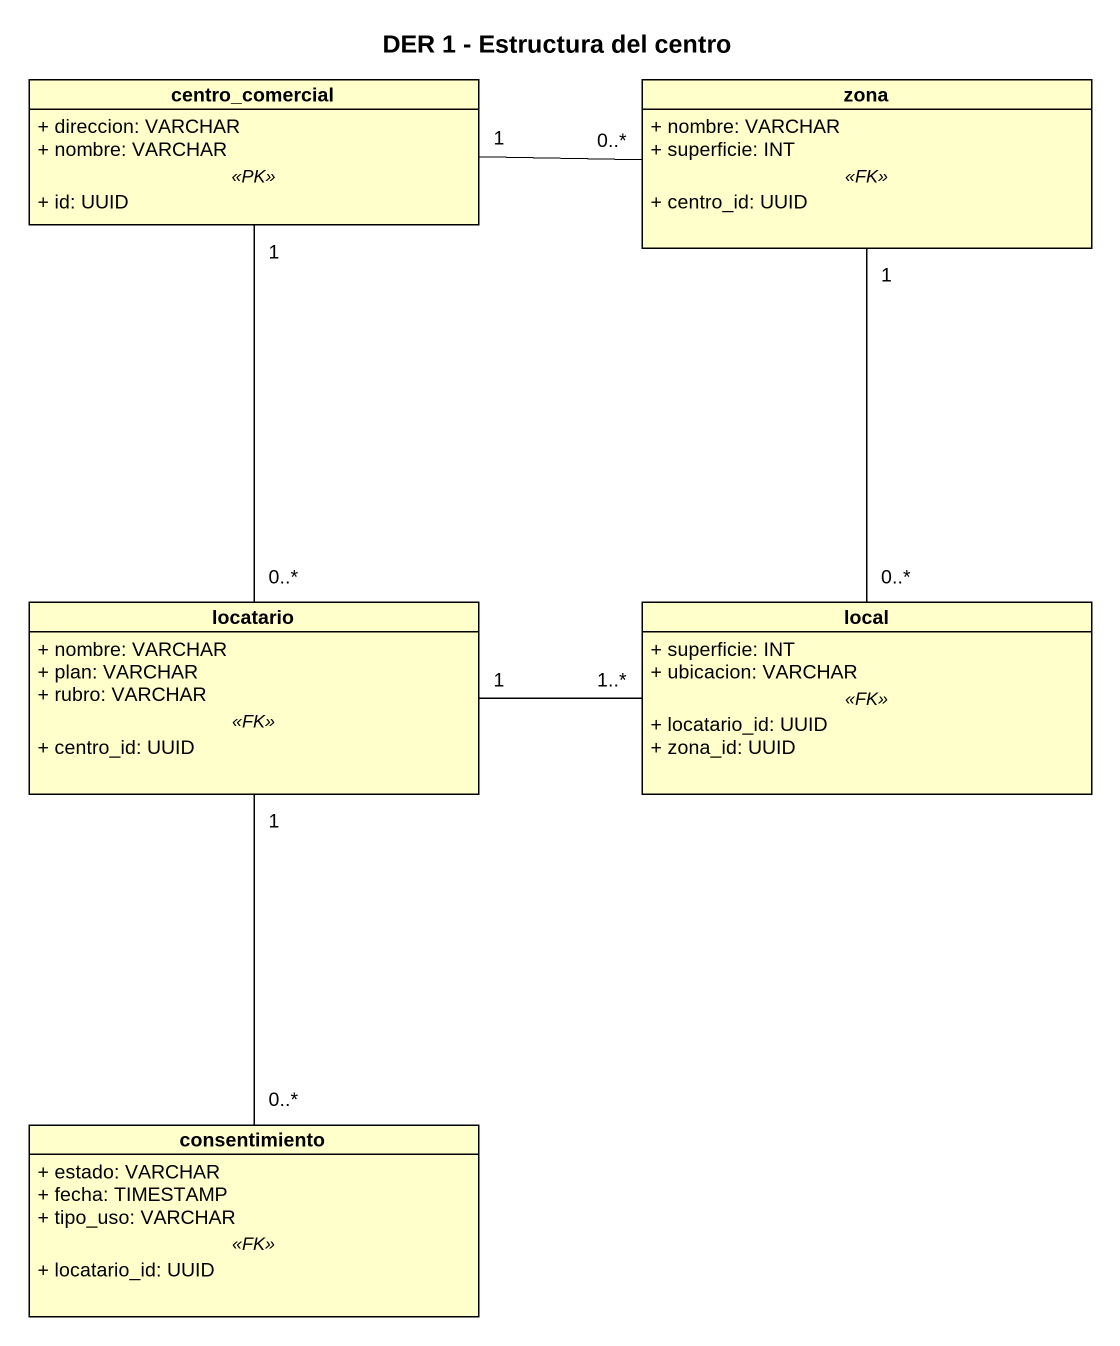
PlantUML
@startuml
title DER 1 - Estructura del centro
hide circle
hide empty members
skinparam classAttributeIconSize 0
class centro_comercial {
  + direccion: VARCHAR
  + nombre: VARCHAR
  .. <<PK>> ..
  + id: UUID
}
class zona {
  + nombre: VARCHAR
  + superficie: INT
  .. <<FK>> ..
  + centro_id: UUID
}
class locatario {
  + nombre: VARCHAR
  + plan: VARCHAR
  + rubro: VARCHAR
  .. <<FK>> ..
  + centro_id: UUID
}
class local {
  + superficie: INT
  + ubicacion: VARCHAR
  .. <<FK>> ..
  + locatario_id: UUID
  + zona_id: UUID
}
class consentimiento {
  + estado: VARCHAR
  + fecha: TIMESTAMP
  + tipo_uso: VARCHAR
  .. <<FK>> ..
  + locatario_id: UUID
}
centro_comercial "1" -right- "0..*" zona
centro_comercial "1" -- "0..*" locatario
zona "1" -- "0..*" local
locatario "1" -right- "1..*" local
locatario "1" -- "0..*" consentimiento
@enduml
